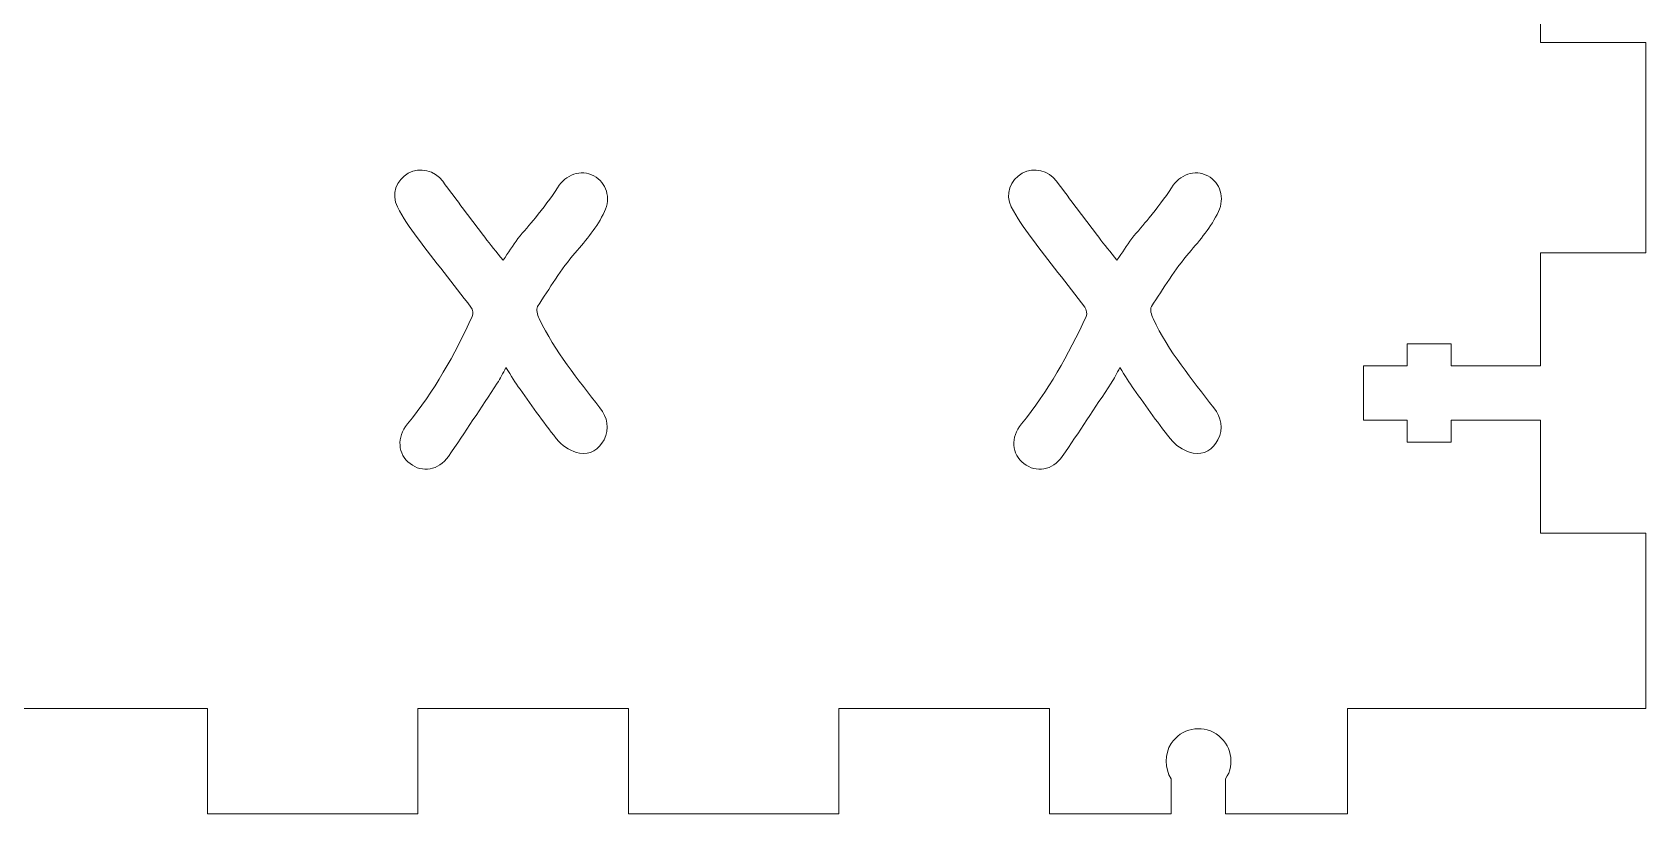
# Model space of a CAD drawing. Header units: inches. Extents: x 5 to 205, y 106 to 206.
# Drawn here: x 113.1 to 205.1, y 106 to 150.6 of the extents above; entities that cross this region are included whole.
import ezdxf

# ---------------------------------------------------------------- set-up
doc = ezdxf.new("R2010")
doc.units = ezdxf.units.IN
doc.header["$MEASUREMENT"] = 0

# ---------------------------------------------------------------- blocks, each defined once
blk = doc.blocks.new('block 184')
at = {"color": 7, "lineweight": 15, "true_color": 0xffffff}
blk.add_open_spline([(171.542, 142.078), (171.078, 142.698), (170.245, 142.906), (169.577, 142.53)], degree=3, dxfattribs=at)
blk = doc.blocks.new('block 185')
at = {"color": 7, "lineweight": 15, "true_color": 0xffffff}
blk.add_open_spline([(169.577, 142.53), (168.904, 142.154), (168.587, 141.313), (168.955, 140.621)], degree=3, dxfattribs=at)
blk = doc.blocks.new('block 186')
at = {"color": 7, "lineweight": 15, "true_color": 0xffffff}
blk.add_open_spline([(168.955, 140.621), (169.272, 140.001), (169.672, 139.416), (170.088, 138.86)], degree=3, dxfattribs=at)
blk = doc.blocks.new('block 187')
at = {"color": 7, "lineweight": 15, "true_color": 0xffffff}
blk.add_open_spline([(170.088, 138.86), (171.091, 137.525), (172.143, 136.221), (173.152, 134.889)], degree=3, dxfattribs=at)
blk = doc.blocks.new('block 188')
at = {"color": 7, "lineweight": 15, "true_color": 0xffffff}
blk.add_open_spline([(173.152, 134.889), (173.248, 134.761), (173.292, 134.5), (173.225, 134.359)], degree=3, dxfattribs=at)
blk = doc.blocks.new('block 189')
at = {"color": 7, "lineweight": 15, "true_color": 0xffffff}
blk.add_open_spline([(173.225, 134.359), (172.212, 132.179), (171.054, 130.093), (169.533, 128.228)], degree=3, dxfattribs=at)
blk = doc.blocks.new('block 190')
at = {"color": 7, "lineweight": 15, "true_color": 0xffffff}
blk.add_open_spline([(169.533, 128.228), (168.9, 127.461), (168.976, 126.502), (169.676, 125.964)], degree=3, dxfattribs=at)
blk = doc.blocks.new('block 191')
at = {"color": 7, "lineweight": 15, "true_color": 0xffffff}
blk.add_open_spline([(169.676, 125.964), (170.373, 125.429), (171.301, 125.573), (171.862, 126.378)], degree=3, dxfattribs=at)
blk = doc.blocks.new('block 192')
at = {"color": 7, "lineweight": 15, "true_color": 0xffffff}
blk.add_open_spline([(171.862, 126.378), (172.812, 127.754), (173.725, 129.158), (174.646, 130.549)], degree=3, dxfattribs=at)
blk = doc.blocks.new('block 193')
at = {"color": 7, "lineweight": 15, "true_color": 0xffffff}
blk.add_open_spline([(174.646, 130.549), (174.826, 130.82), (174.962, 131.112), (175.146, 131.442)], degree=3, dxfattribs=at)
blk = doc.blocks.new('block 194')
at = {"color": 7, "lineweight": 15, "true_color": 0xffffff}
blk.add_open_spline([(175.146, 131.442), (175.442, 130.98), (175.679, 130.577), (175.947, 130.206)], degree=3, dxfattribs=at)
blk = doc.blocks.new('block 195')
at = {"color": 7, "lineweight": 15, "true_color": 0xffffff}
blk.add_open_spline([(175.947, 130.206), (176.67, 129.203), (177.373, 128.179), (178.161, 127.226)], degree=3, dxfattribs=at)
blk = doc.blocks.new('block 196')
at = {"color": 7, "lineweight": 15, "true_color": 0xffffff}
blk.add_open_spline([(178.161, 127.226), (178.433, 126.901), (178.91, 126.658), (179.335, 126.57)], degree=3, dxfattribs=at)
blk = doc.blocks.new('block 197')
at = {"color": 7, "lineweight": 15, "true_color": 0xffffff}
blk.add_open_spline([(179.335, 126.57), (179.939, 126.442), (180.447, 126.77), (180.736, 127.324)], degree=3, dxfattribs=at)
blk = doc.blocks.new('block 198')
at = {"color": 7, "lineweight": 15, "true_color": 0xffffff}
blk.add_open_spline([(180.736, 127.324), (181.068, 127.975), (180.936, 128.582), (180.499, 129.154)], degree=3, dxfattribs=at)
blk = doc.blocks.new('block 199')
at = {"color": 7, "lineweight": 15, "true_color": 0xffffff}
blk.add_open_spline([(180.499, 129.154), (179.253, 130.783), (177.925, 132.361), (177.039, 134.242)], degree=3, dxfattribs=at)
blk = doc.blocks.new('block 200')
at = {"color": 7, "lineweight": 15, "true_color": 0xffffff}
blk.add_open_spline([(177.039, 134.242), (176.943, 134.443), (176.851, 134.776), (176.943, 134.921)], degree=3, dxfattribs=at)
blk = doc.blocks.new('block 201')
at = {"color": 7, "lineweight": 15, "true_color": 0xffffff}
blk.add_open_spline([(176.943, 134.921), (177.628, 135.972), (178.285, 137.049), (179.09, 137.991)], degree=3, dxfattribs=at)
blk = doc.blocks.new('block 202')
at = {"color": 7, "lineweight": 15, "true_color": 0xffffff}
blk.add_open_spline([(179.09, 137.991), (179.731, 138.735), (180.348, 139.459), (180.767, 140.342)], degree=3, dxfattribs=at)
blk = doc.blocks.new('block 203')
at = {"color": 7, "lineweight": 15, "true_color": 0xffffff}
blk.add_open_spline([(180.767, 140.342), (181.139, 141.117), (180.875, 141.992), (180.159, 142.379)], degree=3, dxfattribs=at)
blk = doc.blocks.new('block 204')
at = {"color": 7, "lineweight": 15, "true_color": 0xffffff}
blk.add_open_spline([(180.159, 142.379), (179.406, 142.778), (178.553, 142.459), (178.093, 141.707)], degree=3, dxfattribs=at)
blk = doc.blocks.new('block 205')
at = {"color": 7, "lineweight": 15, "true_color": 0xffffff}
blk.add_open_spline([(178.093, 141.707), (177.72, 141.105), (177.264, 140.553), (176.823, 139.993)], degree=3, dxfattribs=at)
blk = doc.blocks.new('block 206')
at = {"color": 7, "lineweight": 15, "true_color": 0xffffff}
blk.add_open_spline([(176.823, 139.993), (176.507, 139.588), (176.146, 139.215), (175.83, 138.803)], degree=3, dxfattribs=at)
blk = doc.blocks.new('block 207')
at = {"color": 7, "lineweight": 15, "true_color": 0xffffff}
blk.add_open_spline([(175.83, 138.803), (175.543, 138.416), (175.282, 138.006), (174.981, 137.566)], degree=3, dxfattribs=at)
blk = doc.blocks.new('block 208')
at = {"color": 7, "lineweight": 15, "true_color": 0xffffff}
blk.add_open_spline([(174.981, 137.566), (174.6, 138.047), (174.257, 138.456), (173.941, 138.88)], degree=3, dxfattribs=at)
blk = doc.blocks.new('block 209')
at = {"color": 7, "lineweight": 15, "true_color": 0xffffff}
blk.add_open_spline([(173.941, 138.88), (173.136, 139.941), (172.323, 141.008), (171.542, 142.078)], degree=3, dxfattribs=at)
blk = doc.blocks.new('block 288')
at = {"color": 7, "lineweight": 15, "true_color": 0xffffff}
blk.add_open_spline([(136.542, 142.078), (136.078, 142.698), (135.245, 142.906), (134.577, 142.53)], degree=3, dxfattribs=at)
blk = doc.blocks.new('block 289')
at = {"color": 7, "lineweight": 15, "true_color": 0xffffff}
blk.add_open_spline([(134.577, 142.53), (133.904, 142.154), (133.587, 141.313), (133.955, 140.621)], degree=3, dxfattribs=at)
blk = doc.blocks.new('block 290')
at = {"color": 7, "lineweight": 15, "true_color": 0xffffff}
blk.add_open_spline([(133.955, 140.621), (134.272, 140.001), (134.672, 139.416), (135.088, 138.86)], degree=3, dxfattribs=at)
blk = doc.blocks.new('block 291')
at = {"color": 7, "lineweight": 15, "true_color": 0xffffff}
blk.add_open_spline([(135.088, 138.86), (136.091, 137.525), (137.143, 136.221), (138.152, 134.889)], degree=3, dxfattribs=at)
blk = doc.blocks.new('block 292')
at = {"color": 7, "lineweight": 15, "true_color": 0xffffff}
blk.add_open_spline([(138.152, 134.889), (138.248, 134.761), (138.292, 134.5), (138.225, 134.359)], degree=3, dxfattribs=at)
blk = doc.blocks.new('block 293')
at = {"color": 7, "lineweight": 15, "true_color": 0xffffff}
blk.add_open_spline([(138.225, 134.359), (137.212, 132.179), (136.054, 130.093), (134.533, 128.228)], degree=3, dxfattribs=at)
blk = doc.blocks.new('block 294')
at = {"color": 7, "lineweight": 15, "true_color": 0xffffff}
blk.add_open_spline([(134.533, 128.228), (133.9, 127.461), (133.976, 126.502), (134.676, 125.964)], degree=3, dxfattribs=at)
blk = doc.blocks.new('block 295')
at = {"color": 7, "lineweight": 15, "true_color": 0xffffff}
blk.add_open_spline([(134.676, 125.964), (135.373, 125.429), (136.301, 125.573), (136.862, 126.378)], degree=3, dxfattribs=at)
blk = doc.blocks.new('block 296')
at = {"color": 7, "lineweight": 15, "true_color": 0xffffff}
blk.add_open_spline([(136.862, 126.378), (137.812, 127.754), (138.725, 129.158), (139.646, 130.549)], degree=3, dxfattribs=at)
blk = doc.blocks.new('block 297')
at = {"color": 7, "lineweight": 15, "true_color": 0xffffff}
blk.add_open_spline([(139.646, 130.549), (139.826, 130.82), (139.962, 131.112), (140.146, 131.442)], degree=3, dxfattribs=at)
blk = doc.blocks.new('block 298')
at = {"color": 7, "lineweight": 15, "true_color": 0xffffff}
blk.add_open_spline([(140.146, 131.442), (140.442, 130.98), (140.679, 130.577), (140.947, 130.206)], degree=3, dxfattribs=at)
blk = doc.blocks.new('block 299')
at = {"color": 7, "lineweight": 15, "true_color": 0xffffff}
blk.add_open_spline([(140.947, 130.206), (141.67, 129.203), (142.373, 128.179), (143.161, 127.226)], degree=3, dxfattribs=at)
blk = doc.blocks.new('block 300')
at = {"color": 7, "lineweight": 15, "true_color": 0xffffff}
blk.add_open_spline([(143.161, 127.226), (143.433, 126.901), (143.91, 126.658), (144.335, 126.57)], degree=3, dxfattribs=at)
blk = doc.blocks.new('block 301')
at = {"color": 7, "lineweight": 15, "true_color": 0xffffff}
blk.add_open_spline([(144.335, 126.57), (144.939, 126.442), (145.447, 126.77), (145.736, 127.324)], degree=3, dxfattribs=at)
blk = doc.blocks.new('block 302')
at = {"color": 7, "lineweight": 15, "true_color": 0xffffff}
blk.add_open_spline([(145.736, 127.324), (146.068, 127.975), (145.936, 128.582), (145.499, 129.154)], degree=3, dxfattribs=at)
blk = doc.blocks.new('block 303')
at = {"color": 7, "lineweight": 15, "true_color": 0xffffff}
blk.add_open_spline([(145.499, 129.154), (144.253, 130.783), (142.925, 132.361), (142.039, 134.242)], degree=3, dxfattribs=at)
blk = doc.blocks.new('block 304')
at = {"color": 7, "lineweight": 15, "true_color": 0xffffff}
blk.add_open_spline([(142.039, 134.242), (141.943, 134.443), (141.851, 134.776), (141.943, 134.921)], degree=3, dxfattribs=at)
blk = doc.blocks.new('block 305')
at = {"color": 7, "lineweight": 15, "true_color": 0xffffff}
blk.add_open_spline([(141.943, 134.921), (142.628, 135.972), (143.285, 137.049), (144.09, 137.991)], degree=3, dxfattribs=at)
blk = doc.blocks.new('block 306')
at = {"color": 7, "lineweight": 15, "true_color": 0xffffff}
blk.add_open_spline([(144.09, 137.991), (144.731, 138.735), (145.348, 139.459), (145.767, 140.342)], degree=3, dxfattribs=at)
blk = doc.blocks.new('block 307')
at = {"color": 7, "lineweight": 15, "true_color": 0xffffff}
blk.add_open_spline([(145.767, 140.342), (146.139, 141.117), (145.875, 141.992), (145.159, 142.379)], degree=3, dxfattribs=at)
blk = doc.blocks.new('block 308')
at = {"color": 7, "lineweight": 15, "true_color": 0xffffff}
blk.add_open_spline([(145.159, 142.379), (144.406, 142.778), (143.553, 142.459), (143.093, 141.707)], degree=3, dxfattribs=at)
blk = doc.blocks.new('block 309')
at = {"color": 7, "lineweight": 15, "true_color": 0xffffff}
blk.add_open_spline([(143.093, 141.707), (142.72, 141.105), (142.264, 140.553), (141.823, 139.993)], degree=3, dxfattribs=at)
blk = doc.blocks.new('block 310')
at = {"color": 7, "lineweight": 15, "true_color": 0xffffff}
blk.add_open_spline([(141.823, 139.993), (141.507, 139.588), (141.146, 139.215), (140.83, 138.803)], degree=3, dxfattribs=at)
blk = doc.blocks.new('block 311')
at = {"color": 7, "lineweight": 15, "true_color": 0xffffff}
blk.add_open_spline([(140.83, 138.803), (140.543, 138.416), (140.282, 138.006), (139.981, 137.566)], degree=3, dxfattribs=at)
blk = doc.blocks.new('block 312')
at = {"color": 7, "lineweight": 15, "true_color": 0xffffff}
blk.add_open_spline([(139.981, 137.566), (139.6, 138.047), (139.257, 138.456), (138.941, 138.88)], degree=3, dxfattribs=at)
blk = doc.blocks.new('block 313')
at = {"color": 7, "lineweight": 15, "true_color": 0xffffff}
blk.add_open_spline([(138.941, 138.88), (138.136, 139.941), (137.323, 141.008), (136.542, 142.078)], degree=3, dxfattribs=at)
blk = doc.blocks.new('block 366')
at = {"color": 7, "lineweight": 15, "true_color": 0xffffff}
blk.add_lwpolyline([(178.078, 105.992), (178.078, 107.982)], dxfattribs=at)
blk = doc.blocks.new('block 367')
at = {"color": 7, "lineweight": 15, "true_color": 0xffffff}
blk.add_lwpolyline([(178.078, 105.992), (171.128, 105.992)], dxfattribs=at)
blk = doc.blocks.new('block 368')
at = {"color": 7, "lineweight": 15, "true_color": 0xffffff}
blk.add_lwpolyline([(171.128, 105.992), (171.128, 111.992)], dxfattribs=at)
blk = doc.blocks.new('block 369')
at = {"color": 7, "lineweight": 15, "true_color": 0xffffff}
blk.add_lwpolyline([(171.128, 111.992), (159.128, 111.992)], dxfattribs=at)
blk = doc.blocks.new('block 370')
at = {"color": 7, "lineweight": 15, "true_color": 0xffffff}
blk.add_lwpolyline([(159.128, 111.992), (159.128, 105.992)], dxfattribs=at)
blk = doc.blocks.new('block 371')
at = {"color": 7, "lineweight": 15, "true_color": 0xffffff}
blk.add_lwpolyline([(159.128, 105.992), (147.128, 105.992)], dxfattribs=at)
blk = doc.blocks.new('block 372')
at = {"color": 7, "lineweight": 15, "true_color": 0xffffff}
blk.add_lwpolyline([(147.128, 105.992), (147.128, 111.992)], dxfattribs=at)
blk = doc.blocks.new('block 373')
at = {"color": 7, "lineweight": 15, "true_color": 0xffffff}
blk.add_lwpolyline([(147.128, 111.992), (135.128, 111.992)], dxfattribs=at)
blk = doc.blocks.new('block 374')
at = {"color": 7, "lineweight": 15, "true_color": 0xffffff}
blk.add_lwpolyline([(135.128, 111.992), (135.128, 105.992)], dxfattribs=at)
blk = doc.blocks.new('block 375')
at = {"color": 7, "lineweight": 15, "true_color": 0xffffff}
blk.add_lwpolyline([(135.128, 105.992), (123.128, 105.992)], dxfattribs=at)
blk = doc.blocks.new('block 376')
at = {"color": 7, "lineweight": 15, "true_color": 0xffffff}
blk.add_lwpolyline([(123.128, 105.992), (123.128, 111.992)], dxfattribs=at)
blk = doc.blocks.new('block 377')
at = {"color": 7, "lineweight": 15, "true_color": 0xffffff}
blk.add_lwpolyline([(123.128, 111.992), (111.128, 111.992)], dxfattribs=at)
blk = doc.blocks.new('block 487')
at = {"color": 7, "lineweight": 15, "true_color": 0xffffff}
blk.add_lwpolyline([(199.128, 161.992), (199.128, 149.992)], dxfattribs=at)
blk = doc.blocks.new('block 488')
at = {"color": 7, "lineweight": 15, "true_color": 0xffffff}
blk.add_lwpolyline([(199.128, 149.992), (205.128, 149.992)], dxfattribs=at)
blk = doc.blocks.new('block 489')
at = {"color": 7, "lineweight": 15, "true_color": 0xffffff}
blk.add_lwpolyline([(205.128, 149.992), (205.128, 137.992)], dxfattribs=at)
blk = doc.blocks.new('block 490')
at = {"color": 7, "lineweight": 15, "true_color": 0xffffff}
blk.add_lwpolyline([(205.128, 137.992), (199.128, 137.992)], dxfattribs=at)
blk = doc.blocks.new('block 491')
at = {"color": 7, "lineweight": 15, "true_color": 0xffffff}
blk.add_lwpolyline([(199.128, 137.992), (199.128, 131.542)], dxfattribs=at)
blk = doc.blocks.new('block 492')
at = {"color": 7, "lineweight": 15, "true_color": 0xffffff}
blk.add_lwpolyline([(199.128, 131.542), (194.028, 131.542)], dxfattribs=at)
blk = doc.blocks.new('block 493')
at = {"color": 7, "lineweight": 15, "true_color": 0xffffff}
blk.add_lwpolyline([(194.028, 131.542), (194.028, 132.792)], dxfattribs=at)
blk = doc.blocks.new('block 494')
at = {"color": 7, "lineweight": 15, "true_color": 0xffffff}
blk.add_lwpolyline([(194.028, 132.792), (191.528, 132.792)], dxfattribs=at)
blk = doc.blocks.new('block 495')
at = {"color": 7, "lineweight": 15, "true_color": 0xffffff}
blk.add_lwpolyline([(191.528, 132.792), (191.528, 131.542)], dxfattribs=at)
blk = doc.blocks.new('block 496')
at = {"color": 7, "lineweight": 15, "true_color": 0xffffff}
blk.add_lwpolyline([(191.528, 131.542), (189.028, 131.542)], dxfattribs=at)
blk = doc.blocks.new('block 497')
at = {"color": 7, "lineweight": 15, "true_color": 0xffffff}
blk.add_lwpolyline([(189.028, 131.542), (189.028, 128.442)], dxfattribs=at)
blk = doc.blocks.new('block 498')
at = {"color": 7, "lineweight": 15, "true_color": 0xffffff}
blk.add_lwpolyline([(189.028, 128.442), (191.528, 128.442)], dxfattribs=at)
blk = doc.blocks.new('block 499')
at = {"color": 7, "lineweight": 15, "true_color": 0xffffff}
blk.add_lwpolyline([(191.528, 128.442), (191.528, 127.192)], dxfattribs=at)
blk = doc.blocks.new('block 500')
at = {"color": 7, "lineweight": 15, "true_color": 0xffffff}
blk.add_lwpolyline([(191.528, 127.192), (194.028, 127.192)], dxfattribs=at)
blk = doc.blocks.new('block 501')
at = {"color": 7, "lineweight": 15, "true_color": 0xffffff}
blk.add_lwpolyline([(194.028, 127.192), (194.028, 128.442)], dxfattribs=at)
blk = doc.blocks.new('block 502')
at = {"color": 7, "lineweight": 15, "true_color": 0xffffff}
blk.add_lwpolyline([(194.028, 128.442), (199.128, 128.442)], dxfattribs=at)
blk = doc.blocks.new('block 503')
at = {"color": 7, "lineweight": 15, "true_color": 0xffffff}
blk.add_lwpolyline([(199.128, 128.442), (199.128, 121.992)], dxfattribs=at)
blk = doc.blocks.new('block 504')
at = {"color": 7, "lineweight": 15, "true_color": 0xffffff}
blk.add_lwpolyline([(199.128, 121.992), (205.128, 121.992)], dxfattribs=at)
blk = doc.blocks.new('block 505')
at = {"color": 7, "lineweight": 15, "true_color": 0xffffff}
blk.add_lwpolyline([(205.128, 121.992), (205.128, 111.992)], dxfattribs=at)
blk = doc.blocks.new('block 506')
at = {"color": 7, "lineweight": 15, "true_color": 0xffffff}
blk.add_lwpolyline([(205.128, 111.992), (188.128, 111.992)], dxfattribs=at)
blk = doc.blocks.new('block 507')
at = {"color": 7, "lineweight": 15, "true_color": 0xffffff}
blk.add_lwpolyline([(188.128, 111.992), (188.128, 105.992)], dxfattribs=at)
blk = doc.blocks.new('block 508')
at = {"color": 7, "lineweight": 15, "true_color": 0xffffff}
blk.add_lwpolyline([(188.128, 105.992), (181.178, 105.992)], dxfattribs=at)
blk = doc.blocks.new('block 509')
at = {"color": 7, "lineweight": 15, "true_color": 0xffffff}
blk.add_lwpolyline([(181.178, 105.992), (181.178, 107.982)], dxfattribs=at)
blk = doc.blocks.new('block 513')
at = {"color": 7, "lineweight": 15, "true_color": 0xffffff}
blk.add_open_spline([(181.178, 107.982), (181.736, 108.838), (181.494, 109.984), (180.638, 110.542), (179.782, 111.1), (178.636, 110.858), (178.078, 110.002), (177.678, 109.388), (177.678, 108.596), (178.078, 107.982)], degree=3, knots=[0, 0, 0, 0, 1, 1, 1, 2, 2, 2, 3, 3, 3, 3], dxfattribs=at)

msp = doc.modelspace()

# ---------------------------------------------------------------- block references
for name in ['block 487', 'block 488', 'block 489', 'block 288', 'block 308', 'block 184', 'block 204', 'block 289', 'block 313', 'block 309', 'block 307', 'block 185', 'block 209', 'block 205', 'block 203', 'block 290', 'block 310', 'block 306', 'block 186', 'block 206', 'block 202', 'block 291', 'block 312', 'block 311', 'block 305', 'block 187', 'block 208', 'block 207', 'block 201', 'block 490', 'block 491', 'block 293', 'block 292', 'block 304', 'block 189', 'block 188', 'block 200', 'block 303', 'block 199', 'block 494', 'block 495', 'block 493', 'block 297', 'block 298', 'block 193', 'block 194', 'block 496', 'block 497', 'block 492', 'block 296', 'block 299', 'block 192', 'block 195', 'block 302', 'block 198', 'block 294', 'block 190', 'block 498', 'block 499', 'block 501', 'block 502', 'block 503', 'block 300', 'block 301', 'block 196', 'block 197', 'block 500', 'block 295', 'block 191', 'block 504', 'block 505', 'block 377', 'block 376', 'block 373', 'block 374', 'block 372', 'block 369', 'block 370', 'block 368', 'block 506', 'block 507', 'block 513', 'block 366', 'block 509', 'block 375', 'block 371', 'block 367', 'block 508']:
    msp.add_blockref(name, (0, 0))

doc.saveas('drawing.dxf')
